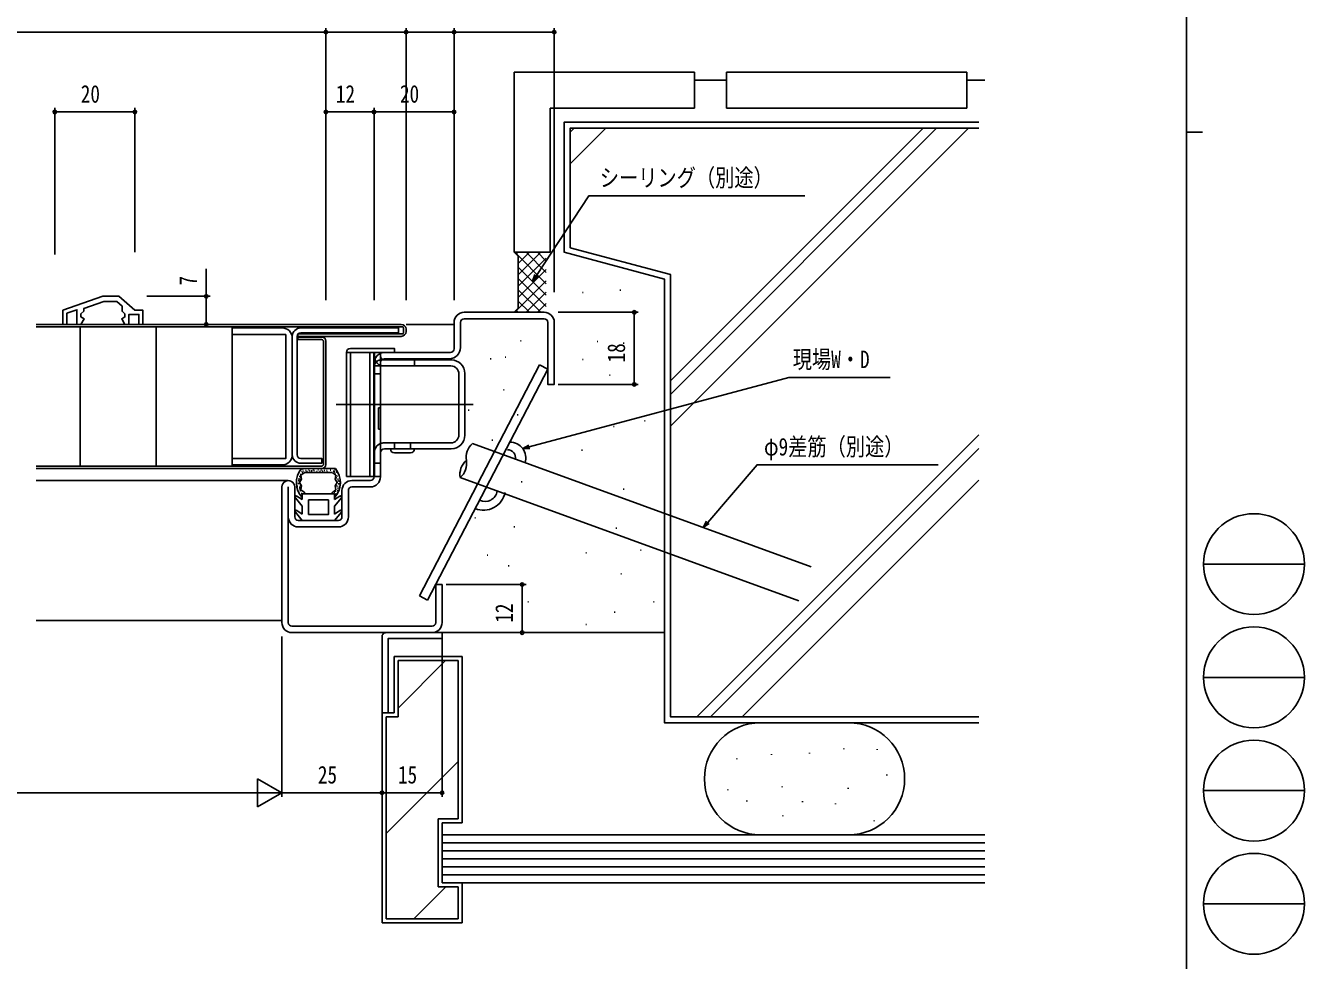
# Model space of a CAD drawing. Units: millimetres, scale not verified. Extents: x -567 to 567, y -403 to 403.
# Drawn here: x 247.4 to 566.8, y -182.9 to 50.6 of the extents above; entities that cross this region are included whole.
import ezdxf
from ezdxf.enums import TextEntityAlignment as Align

# ---------------------------------------------------------------- set-up
doc = ezdxf.new("R2010")
doc.units = ezdxf.units.MM
doc.header["$LTSCALE"] = 2
for name, color, linetype in [('0-2_YKK_11', 7, 'Continuous'), ('0-3_YKK_11E', 7, 'Continuous'), ('0-4_YKK_12', 2, 'Continuous'), ('0-5_YKK_13', 4, 'Continuous'), ('0-6_YKK_D', 6, 'Continuous'), ('0-7_YKK_ZWAK', 7, 'Continuous'), ('0-8_YSS_K', 3, 'Continuous'), ('0-9_YSS_KE', 3, 'Continuous')]:
    doc.layers.add(name, color=color, linetype=linetype)
doc.styles.add('ＭＳ ゴシック', font='')
doc.styles.get('ＭＳ ゴシック').set_extended_font_data('MS Gothic')

msp = doc.modelspace()

# ---------------------------------------------------------------- linework, layer by layer
at = {"layer": '0-2_YKK_11'}
for p, q in [((356.927, -20.991), (376.927, -20.991)), ((354.427, -30.091), (354.427, -23.491)), ((356.027, -23.491), (356.027, -29.791)), ((376.927, -22.591), (356.927, -22.591)), ((314.027, -26.991), (314.027, -56.591)), ((314.027, -56.591), (314.027, -27.391)), ((315.227, -56.591), (315.227, -26.991)), ((337.227, -30.991), (353.527, -30.991)), ((334.427, -62.091), (334.427, -33.791)), ((336.027, -33.491), (336.027, -62.091)), ((353.227, -32.591), (336.927, -32.591)), ((328.927, -62.991), (333.527, -62.991)), ((311.427, -98.491), (311.427, -64.591)), ((313.027, -64.591), (313.027, -98.491)), ((314.627, -64.591), (314.627, -72.091)), ((326.427, -72.091), (326.427, -65.491)), ((328.027, -65.491), (328.027, -72.091)), ((333.527, -64.591), (328.927, -64.591)), ((315.527, -72.991), (325.527, -72.991)), ((325.527, -74.591), (315.527, -74.591)), ((313.927, -99.391), (348.927, -99.391)), ((348.927, -100.991), (313.927, -100.991))]:
    msp.add_line(p, q, dxfattribs=at)
for points in [[(311.527, -24.891), (299.027, -24.891), (299.027, -26.491), (312.427, -26.491)], [(316.127, -26.091), (340.527, -26.091), (340.527, -24.891), (316.127, -24.891)], [(379.427, -23.491), (379.427, -38.991), (377.827, -38.991), (377.827, -23.491)], [(312.427, -26.491), (312.427, -57.491), (299.027, -57.491), (299.027, -59.091), (311.527, -59.091)], [(316.127, -58.691), (321.377, -58.691), (321.377, -57.491), (316.127, -57.491)], [(349.827, -98.491), (349.827, -88.991), (351.427, -88.991), (351.427, -98.491)], [(336.427, -101.991), (336.427, -120.991), (337.927, -120.991), (337.927, -102.491), (351.427, -102.491), (351.427, -100.991), (337.427, -100.991)]]:
    msp.add_lwpolyline(points, dxfattribs=at)
for centre, radius, start, end in [((356.927, -23.491), 2.5, 89.99998, 180.00002), ((376.927, -23.491), 2.5, 0, 89.99998), ((311.527, -27.391), 2.5, 0.00001, 89.99999), ((316.127, -26.991), 2.1, 90.00001, 179.99999), ((356.927, -23.491), 0.9, 89.99998, 180.00002), ((376.927, -23.491), 0.9, 0, 89.99998), ((316.127, -26.991), 0.9, 90.00001, 179.99999), ((337.227, -33.791), 2.8, 89.99998, 180.00002), ((353.227, -29.791), 2.8, 270, 0), ((353.527, -30.091), 0.9, 270, 0), ((336.927, -33.491), 0.9, 89.99998, 180.00002), ((311.527, -56.591), 2.5, 270.00001, 359.99999), ((316.127, -56.591), 2.1, 180.00001, 269.99999), ((316.127, -56.591), 0.9, 180.00001, 269.99999), ((313.027, -64.591), 1.6, 0, 180.00054), ((328.927, -65.491), 2.5, 89.99998, 180.00002), ((333.527, -62.091), 0.9, 270, 0), ((333.527, -62.091), 2.5, 270, 0), ((328.927, -65.491), 0.9, 89.99998, 180.00002), ((315.527, -72.091), 2.5, 180.00002, 270), ((315.527, -72.091), 0.9, 180.00099, 270), ((325.527, -72.091), 0.9, 270, 0), ((325.527, -72.091), 2.5, 270, 0), ((313.927, -98.491), 2.5, 180.00002, 270), ((313.927, -98.491), 0.9, 180.00002, 270), ((348.927, -98.491), 0.9, 270, 0), ((348.927, -98.491), 2.5, 270, 0), ((337.427, -101.991), 1, 89.99998, 180.00002)]:
    msp.add_arc(centre, radius, start, end, dxfattribs=at)
at = {"layer": '0-3_YKK_11E'}
msp.add_lwpolyline([(266.727, -16.991), (256.727, -20.491), (256.727, -23.991), (257.727, -23.991), (257.727, -21.201), (260.227, -20.326), (260.227, -23.991), (261.227, -23.991), (262.037, -22.588), (261.227, -22.121), (261.227, -21.401), (261.927, -20.701), (261.927, -20.048), (266.948, -18.291), (270.239, -18.291), (271.527, -19.418), (271.527, -20.701), (272.227, -21.401), (272.227, -22.121), (271.417, -22.588), (272.227, -23.991), (273.227, -23.991), (273.227, -21.491), (275.727, -21.491), (275.727, -23.991), (276.727, -23.991), (276.727, -20.491), (274.727, -20.491), (270.727, -16.991)], close=True, dxfattribs=at)
at = {"layer": '0-4_YKK_12'}
for p, q in [((342.427, -23.991), (354.427, -23.991)), ((313.027, -62.991), (250.027, -62.991)), ((311.427, -97.991), (250.027, -97.991))]:
    msp.add_line(p, q, dxfattribs=at)
at = {"layer": '0-5_YKK_13'}
for p, q in [((341.227, -23.991), (250.027, -23.991)), ((341.327, -24.591), (250.027, -24.591)), ((261.027, -24.591), (261.027, -59.391)), ((280.027, -24.591), (280.027, -59.391)), ((299.027, -24.591), (299.027, -59.391)), ((341.827, -25.091), (341.827, -25.891)), ((342.427, -25.191), (342.427, -25.791)), ((315.427, -26.991), (341.227, -26.991)), ((315.427, -27.191), (315.427, -27.791)), ((315.427, -27.191), (321.427, -27.191)), ((315.427, -27.791), (321.327, -27.791)), ((321.827, -28.291), (321.827, -58.891)), ((322.427, -58.991), (322.427, -28.191)), ((339.527, -30.991), (327.527, -30.991)), ((327.527, -61.991), (327.527, -30.991)), ((328.527, -61.991), (328.527, -30.991)), ((333.377, -61.991), (333.377, -30.991)), ((334.377, -61.991), (334.377, -30.991)), ((334.527, -61.991), (334.527, -30.991)), ((336.027, -30.991), (334.527, -30.991)), ((336.027, -32.891), (336.027, -30.991)), ((336.027, -34.391), (334.527, -34.391)), ((337.027, -32.891), (336.027, -32.891)), ((336.027, -34.391), (336.027, -32.891)), ((344.527, -34.391), (336.027, -34.391)), ((336.027, -56.091), (336.027, -34.391)), ((353.727, -32.891), (337.027, -32.891)), ((344.527, -34.391), (344.527, -32.891)), ((344.527, -34.391), (344.527, -32.991)), ((353.627, -34.391), (344.527, -34.391)), ((345.773, -91.797), (375.787, -34.141)), ((377.827, -35.203), (375.787, -34.141)), ((336.027, -36.341), (334.527, -36.341)), ((377.827, -35.203), (347.814, -92.859)), ((355.627, -51.591), (355.627, -36.391)), ((357.127, -51.691), (357.127, -36.291)), ((359.222, -43.991), (324.951, -43.991)), ((336.027, -44.841), (335.577, -44.841)), ((335.577, -44.841), (335.577, -50.141)), ((335.577, -50.141), (336.027, -50.141)), ((334.527, -51.191), (334.377, -51.341)), ((353.627, -53.591), (336.927, -53.591)), ((339.527, -55.091), (339.527, -53.591)), ((343.527, -55.091), (343.527, -53.591)), ((336.027, -61.991), (336.027, -56.091)), ((353.727, -55.091), (337.027, -55.091)), ((343.527, -56.091), (339.527, -56.091)), ((321.327, -59.391), (250.027, -59.391)), ((321.427, -59.991), (250.027, -59.991)), ((324.77, -59.991), (316.285, -59.991)), ((316.545, -60.144), (316.745, -60.144)), ((317.321, -60.489), (317.521, -60.489)), ((318.053, -60.292), (318.253, -60.292)), ((318.321, -60.56), (318.521, -60.56)), ((318.768, -60.578), (318.968, -60.578)), ((319.126, -60.346), (319.326, -60.346)), ((319.394, -60.489), (319.594, -60.489)), ((320.395, -60.31), (320.595, -60.31)), ((321.127, -60.382), (321.327, -60.382)), ((321.521, -60.668), (321.721, -60.668)), ((321.95, -60.525), (322.15, -60.525)), ((322.539, -60.471), (322.739, -60.471)), ((323.451, -60.4), (323.651, -60.4)), ((324.132, -60.025), (324.332, -60.025)), ((324.561, -60.287), (324.761, -60.287)), ((336.027, -58.641), (334.527, -58.641)), ((315.436, -63.747), (315.636, -63.747)), ((315.448, -62.983), (315.648, -62.983)), ((315.579, -62.59), (315.779, -62.59)), ((315.615, -63.77), (315.815, -63.77)), ((315.65, -63.174), (315.85, -63.174)), ((315.746, -61.993), (315.946, -61.993)), ((315.853, -62.721), (316.053, -62.721)), ((315.96, -61.516), (316.16, -61.516)), ((315.984, -62.22), (316.184, -62.22)), ((316.02, -61.981), (316.22, -61.981)), ((316.295, -60.776), (316.495, -60.776)), ((316.485, -61.075), (316.685, -61.075)), ((316.64, -60.693), (316.84, -60.693)), ((317.008, -60.991), (324.047, -60.991)), ((317.607, -60.775), (317.807, -60.775)), ((320.055, -60.721), (320.255, -60.721)), ((320.841, -60.721), (321.041, -60.721)), ((322.611, -60.864), (322.811, -60.864)), ((324.255, -60.686), (324.455, -60.686)), ((324.323, -61.134), (324.523, -61.134)), ((324.442, -60.788), (324.642, -60.788)), ((324.728, -61.373), (324.928, -61.373)), ((324.859, -60.896), (325.059, -60.896)), ((324.919, -62.291), (325.119, -62.291)), ((325.134, -61.91), (325.334, -61.91)), ((325.336, -62.625), (325.536, -62.625)), ((325.36, -63.043), (325.56, -63.043)), ((325.492, -63.866), (325.692, -63.866)), ((325.659, -63.186), (325.859, -63.186)), ((325.694, -63.723), (325.894, -63.723)), ((334.377, -61.991), (327.527, -61.991)), ((336.027, -61.991), (334.527, -61.991)), ((316.527, -67.772), (315.18, -66.87)), ((315.245, -64.379), (315.445, -64.379)), ((315.776, -64.794), (315.976, -64.794)), ((315.782, -64.462), (315.982, -64.462)), ((315.823, -65.216), (316.023, -65.216)), ((315.882, -65.604), (316.082, -65.604)), ((316.008, -64.295), (316.208, -64.295)), ((316.21, -66.225), (316.41, -66.225)), ((316.527, -66.291), (320.527, -66.291)), ((316.527, -67.772), (316.527, -66.291)), ((324.527, -66.291), (320.527, -66.291)), ((324.456, -65.955), (324.656, -65.955)), ((324.527, -67.772), (324.527, -66.291)), ((324.527, -67.772), (325.875, -66.87)), ((324.75, -65.627), (324.95, -65.627)), ((324.808, -66.331), (325.008, -66.331)), ((325.086, -64.367), (325.286, -64.367)), ((325.231, -65.451), (325.431, -65.451)), ((325.289, -64.888), (325.489, -64.888)), ((325.647, -64.474), (325.847, -64.474)), ((316.527, -69.391), (314.783, -67.313)), ((316.527, -71.372), (316.527, -69.391)), ((318.027, -67.791), (323.027, -67.791)), ((318.027, -71.491), (318.027, -67.791)), ((324.527, -69.391), (326.272, -67.313)), ((324.527, -71.372), (324.527, -69.391)), ((316.527, -72.991), (314.783, -70.912)), ((316.527, -71.372), (315.18, -70.47)), ((324.527, -72.991), (316.527, -72.991)), ((324.527, -71.372), (325.875, -70.47)), ((324.527, -72.991), (326.272, -70.912)), ((345.774, -91.797), (347.814, -92.859))]:
    msp.add_line(p, q, dxfattribs=at)
for points in [[(341.327, -26.391), (315.427, -26.391), (315.427, -26.991)], [(339.527, -30.991), (339.527, -29.991), (328.527, -29.991)], [(316.952, -61.102), (316.185, -61.693), (316.31, -62.652), (316.048, -63.095), (315.827, -63.491), (316.31, -64.33), (316.185, -65.29), (316.952, -65.88)], [(324.103, -65.88), (324.87, -65.29), (324.745, -64.33), (325.227, -63.491), (325.007, -63.095), (324.745, -62.652), (324.87, -61.693), (324.103, -61.102)], [(318.027, -71.491), (323.027, -71.491), (323.027, -67.791)]]:
    msp.add_lwpolyline(points, dxfattribs=at)
for centre, radius, start, end in [((341.227, -25.191), 1.2, 0, 90), ((341.327, -25.091), 0.5, 0, 90), ((321.327, -28.291), 0.5, 0, 90), ((321.427, -28.191), 1, 0, 90), ((341.227, -25.791), 1.2, 270, 0), ((341.327, -25.891), 0.5, 270, 0), ((328.527, -30.991), 1, 90, 180), ((337.027, -31.891), 1, 180, 270), ((336.927, -31.991), 2.4, 180, 270), ((336.027, -34.391), 1.5, 135.9945, 180), ((336.027, -34.391), 1.5, 90, 135.9945), ((353.627, -36.391), 2, 0, 90), ((353.727, -36.291), 3.4, 0, 90), ((336.927, -55.991), 2.4, 112.02431, 180), ((336.927, -55.991), 2.4, 90, 112.02431), ((353.627, -51.591), 2, 270, 0), ((353.727, -51.691), 3.4, 270, 0), ((337.027, -56.091), 1, 90, 180), ((339.527, -55.091), 1, 180, 270), ((343.527, -55.091), 1, 270, 0), ((320.527, -63.491), 5.5, 140.48036, 223.34175), ((321.327, -58.891), 0.5, 270, 0), ((321.427, -58.991), 1, 270, 0), ((320.527, -63.491), 5.5, 316.65824, 39.51963), ((315.013, -67.12), 0.3, 56.21114, 220.00244), ((320.527, -63.491), 4.3, 213.7499, 220.62928), ((320.527, -63.491), 4.3, 319.37051, 326.2499), ((326.042, -67.12), 0.3, 319.99756, 123.78886), ((315.013, -70.72), 0.3, 56.21114, 220.00244), ((326.042, -70.72), 0.3, 319.99756, 123.78886)]:
    msp.add_arc(centre, radius, start, end, dxfattribs=at)
at = {"layer": '0-6_YKK_D'}
for p, q in [((322.427, 49.007), (-15.573, 49.007)), ((322.427, -17.991), (322.427, 50.007)), ((322.427, -17.991), (322.427, 50.007)), ((342.427, 49.007), (322.427, 49.007)), ((342.427, -17.991), (342.427, 50.007)), ((342.427, -17.991), (342.427, 50.007)), ((342.427, 49.007), (354.427, 49.007)), ((354.427, -15.991), (354.427, 50.007)), ((354.427, -17.991), (354.427, 50.007)), ((379.427, 49.007), (354.427, 49.007)), ((379.427, -15.991), (379.427, 50.007)), ((254.727, -6.585), (254.727, 30.053)), ((254.727, 29.053), (274.727, 29.053)), ((274.727, -5.991), (274.727, 30.053)), ((322.427, -17.991), (322.427, 30.053)), ((322.427, 29.053), (334.427, 29.053)), ((334.427, -17.991), (334.427, 30.053)), ((334.427, -17.991), (334.427, 30.053)), ((334.427, 29.053), (354.427, 29.053)), ((354.427, -17.991), (354.427, 30.053)), ((277.727, -16.991), (293.527, -16.991)), ((380.427, -20.991), (400.427, -20.991)), ((399.427, -38.991), (399.427, -20.991)), ((277.727, -23.991), (293.527, -23.991)), ((380.427, -38.991), (400.427, -38.991)), ((352.427, -88.991), (372.427, -88.991)), ((371.427, -88.991), (371.427, -100.991)), ((311.427, -101.991), (311.427, -141.991)), ((311.427, -101.991), (311.427, -141.991)), ((351.427, -101.991), (351.427, -141.991)), ((352.427, -100.991), (372.427, -100.991)), ((336.427, -119.944), (336.427, -141.991)), ((336.427, -119.944), (336.427, -141.991)), ((311.427, -140.991), (305.365, -137.491)), ((305.365, -137.491), (305.365, -144.491)), ((18.427, -140.991), (304.427, -140.991)), ((311.427, -140.991), (299.303, -140.991)), ((311.427, -140.991), (305.365, -144.491)), ((311.427, -140.991), (336.427, -140.991)), ((336.427, -140.991), (351.427, -140.991))]:
    msp.add_line(p, q, dxfattribs=at)
for points in [[(374.04, -13.221), (374.975, -11.801), (388.101, 8.111), (442.001, 8.111)], [(292.527, -23.991), (292.527, -16.991), (292.527, -10.091)], [(375.356, -12.052), (374.04, -13.221), (374.595, -11.551)], [(371.559, -55.032), (373.201, -54.592), (437.983, -37.251), (463.303, -37.251)], [(373.319, -55.032), (371.559, -55.032), (373.083, -54.152)], [(416.651, -74.764), (417.756, -73.472), (430.069, -59.07), (475.329, -59.07)], [(418.102, -73.768), (416.651, -74.764), (417.409, -73.176)]]:
    msp.add_lwpolyline(points, dxfattribs=at)
for centre in [(322.427, 49.007), (322.427, 49.007), (342.427, 49.007), (342.427, 49.007), (354.427, 49.007), (354.427, 49.007), (379.427, 49.007), (254.727, 29.053), (274.727, 29.053), (322.427, 29.053), (334.427, 29.053), (334.427, 29.053), (354.427, 29.053), (292.527, -16.991), (399.427, -20.991), (292.527, -23.991), (399.427, -38.991), (371.427, -88.991), (371.427, -100.991), (336.427, -140.991), (336.427, -140.991), (351.427, -140.991)]:
    msp.add_circle(centre, 0.425, dxfattribs=at)
at = {"layer": '0-7_YKK_ZWAK'}
for p, q in [((537.3, 399), (537.3, -351)), ((537.3, 24), (541.3, 24)), ((541.552, -83.88), (566.752, -83.88)), ((541.552, -112.16), (566.752, -112.16)), ((541.552, -140.44), (566.752, -140.44)), ((541.552, -168.72), (566.752, -168.72))]:
    msp.add_line(p, q, dxfattribs=at)
for centre in [(554.152, -83.88), (554.152, -112.16), (554.152, -140.44), (554.152, -168.72)]:
    msp.add_circle(centre, 12.6, dxfattribs=at)
at = {"layer": '0-8_YSS_K'}
for p, q in [((383.427, 24.036), (384.4, 25.009)), ((383.427, 16.117), (392.32, 25.009)), ((408.427, -38.079), (471.516, 25.009)), ((408.427, -41.474), (474.91, 25.009)), ((408.427, -49.393), (482.83, 25.009)), ((369.571, -5.993), (377.427, -13.848)), ((370.427, -5.993), (369.999, -6.421)), ((376.084, -5.993), (370.427, -11.65)), ((373.255, -5.993), (370.427, -8.821)), ((372.4, -5.993), (377.427, -11.02)), ((375.228, -5.993), (377.427, -8.192)), ((377.427, -7.478), (370.427, -14.478)), ((370.427, -9.677), (377.427, -16.677)), ((377.427, -10.306), (370.427, -17.306)), ((370.427, -12.505), (377.427, -19.505)), ((377.427, -13.135), (369.571, -20.991)), ((370.427, -15.334), (376.084, -20.991)), ((377.427, -15.963), (372.4, -20.991)), ((395.848, -15.467), (396.048, -15.467)), ((370.427, -18.162), (373.255, -20.991)), ((377.427, -18.792), (375.228, -20.991)), ((386.48, -16.078), (386.68, -16.078)), ((369.999, -20.563), (370.427, -20.991)), ((371.003, -28.093), (371.203, -28.093)), ((390.146, -28.296), (390.346, -28.296)), ((396.662, -28.704), (396.862, -28.704)), ((363.468, -32.573), (363.668, -32.573)), ((367.134, -32.166), (367.334, -32.166)), ((386.48, -32.777), (386.68, -32.777)), ((393.2, -36.646), (393.4, -36.646)), ((366.726, -40.312), (366.926, -40.312)), ((357.97, -45.403), (358.17, -45.403)), ((370.188, -46.625), (370.388, -46.625)), ((394.219, -49.476), (394.419, -49.476)), ((401.957, -48.05), (402.157, -48.05)), ((359.02, -53.788), (443.59, -84.569)), ((363.875, -52.938), (364.075, -52.938)), ((415.026, -121.991), (485.437, -51.579)), ((386.276, -55.381), (386.476, -55.381)), ((418.42, -121.991), (485.437, -54.973)), ((355.942, -62.245), (440.512, -93.026)), ((371.207, -63.323), (371.407, -63.323)), ((426.339, -121.991), (485.437, -62.893)), ((396.662, -65.156), (396.862, -65.156)), ((359.599, -72.284), (359.799, -72.284)), ((369.374, -74.524), (369.574, -74.524)), ((394.83, -74.931), (395.03, -74.931)), ((362.653, -81.652), (362.853, -81.652)), ((387.295, -81.041), (387.495, -81.041)), ((400.939, -80.43), (401.139, -80.43)), ((367.948, -84.299), (368.148, -84.299)), ((396.051, -86.335), (396.251, -86.335)), ((372.836, -93.259), (373.036, -93.259)), ((404.197, -93.259), (404.397, -93.259)), ((387.295, -98.961), (387.495, -98.961)), ((394.422, -95.907), (394.622, -95.907)), ((352.29, -107.991), (340.427, -119.854)), ((340.427, -121.991), (340.427, -107.991)), ((355.427, -107.991), (340.427, -107.991)), ((355.427, -107.991), (355.427, -147.491)), ((337.427, -172.491), (337.427, -121.991)), ((340.427, -121.991), (337.427, -121.991)), ((451.783, -129.926), (451.783, -130.126)), ((460.051, -130.102), (460.051, -130.302)), ((355.427, -133.138), (337.427, -151.138)), ((425.043, -132.389), (425.043, -132.589)), ((433.663, -131.333), (433.663, -131.533)), ((443.163, -130.981), (443.163, -131.181)), ((462.514, -136.435), (462.514, -136.635)), ((422.756, -140.129), (422.756, -140.329)), ((436.302, -139.426), (436.302, -139.626)), ((452.838, -139.778), (452.838, -139.978)), ((427.506, -142.944), (427.506, -143.144)), ((441.403, -143.12), (441.403, -143.32)), ((449.672, -143.648), (449.672, -143.848)), ((436.478, -146.638), (436.478, -146.838)), ((350.427, -147.491), (355.427, -147.491)), ((350.427, -164.491), (350.427, -147.491)), ((459.347, -147.87), (459.347, -148.07)), ((351.427, -153.491), (486.937, -153.491)), ((351.427, -155.491), (486.937, -155.491)), ((351.427, -157.491), (486.937, -157.491)), ((351.427, -159.491), (486.937, -159.491)), ((351.427, -161.491), (486.937, -161.491)), ((352.359, -164.491), (344.359, -172.491)), ((350.427, -164.491), (355.427, -164.491)), ((355.427, -164.491), (355.427, -172.491)), ((355.427, -172.491), (337.427, -172.491))]:
    msp.add_line(p, q, dxfattribs=at)
msp.add_lwpolyline([(485.437, 25.009), (383.427, 25.009), (383.427, -4.84), (408.427, -11.538), (408.427, -121.991), (485.437, -121.991)], dxfattribs=at)
for centre, radius, start, end in [((361.913, -57.235), 4.5, 130.00002, 189.99998), ((368.338, -57.413), 4.006, 343.14668, 89.81951), ((367.757, -57.342), 2.024, 350.00007, 90), ((360.373, -61.464), 4.5, 129.99998, 190.00002), ((353.049, -58.798), 4.5, 309.99998, 10.00002), ((361.744, -64.89), 5.526, 248.29983, 348.82499), ((362.131, -65.114), 3.109, 244.56185, 350.72918)]:
    msp.add_arc(centre, radius, start, end, dxfattribs=at)
at = {"layer": '0-9_YSS_KE'}
for p, q in [((369.427, 39.007), (414.427, 39.007)), ((369.427, -5.993), (369.427, 39.007)), ((414.427, 30.007), (414.427, 39.007)), ((422.427, 39.007), (482.427, 39.007)), ((422.427, 30.007), (422.427, 39.007)), ((482.427, 30.007), (482.427, 39.007)), ((414.427, 37.007), (422.427, 37.007)), ((482.427, 37.007), (486.937, 37.007)), ((378.427, 30.007), (378.427, -5.993)), ((378.427, 30.007), (414.427, 30.007)), ((422.427, 30.007), (482.427, 30.007)), ((378.427, -5.993), (369.427, -5.993)), ((370.427, -6.993), (369.427, -5.993)), ((370.427, -6.993), (370.427, -19.991)), ((370.427, -19.991), (369.427, -20.991)), ((351.427, -100.991), (406.927, -100.991)), ((339.427, -106.991), (339.427, -120.991)), ((339.427, -106.991), (356.427, -106.991)), ((356.427, -106.991), (356.427, -148.491)), ((336.427, -120.991), (336.427, -173.491)), ((336.427, -120.991), (339.427, -120.991)), ((430.931, -123.491), (452.931, -123.491)), ((351.427, -148.491), (356.427, -148.491)), ((351.427, -163.491), (351.427, -148.491)), ((351.427, -151.491), (486.937, -151.491)), ((351.427, -151.491), (351.427, -163.491)), ((452.931, -151.491), (430.931, -151.491)), ((351.427, -163.491), (356.427, -163.491)), ((351.427, -163.491), (486.937, -163.491)), ((356.427, -163.491), (356.427, -173.491)), ((336.427, -173.491), (356.427, -173.491))]:
    msp.add_line(p, q, dxfattribs=at)
msp.add_lwpolyline([(485.437, 26.509), (381.927, 26.509), (381.927, -5.991), (406.927, -12.689), (406.927, -123.491), (485.437, -123.491)], dxfattribs=at)
for centre, start, end in [((430.931, -137.491), 90, 270), ((452.931, -137.491), 270, 90)]:
    msp.add_arc(centre, 14, start, end, dxfattribs=at)

# ---------------------------------------------------------------- texts
at = {"layer": '0-6_YKK_D', "style": 'ＭＳ ゴシック', "width": 0.8}
for s, p in [('20', (261.207, 30.053)), ('12', (324.907, 30.053)), ('20', (340.907, 30.053)), ('シーリング（別途）', (390.801, 9.111)), ('現場W・D', (438.983, -36.251)), ('φ9差筋（別途）', (431.809, -58.07)), ('25', (320.407, -139.991)), ('15', (340.407, -139.991))]:
    msp.add_text(s, height=4.399, dxfattribs=at).set_placement(p, align=Align.BOTTOM_LEFT)
for s, p in [('7', (291.527, -14.291)), ('18', (398.427, -33.511)), ('12', (370.427, -98.511))]:
    msp.add_text(s, height=4.399, rotation=90, dxfattribs=at).set_placement(p, align=Align.BOTTOM_LEFT)

doc.saveas('drawing.dxf')
